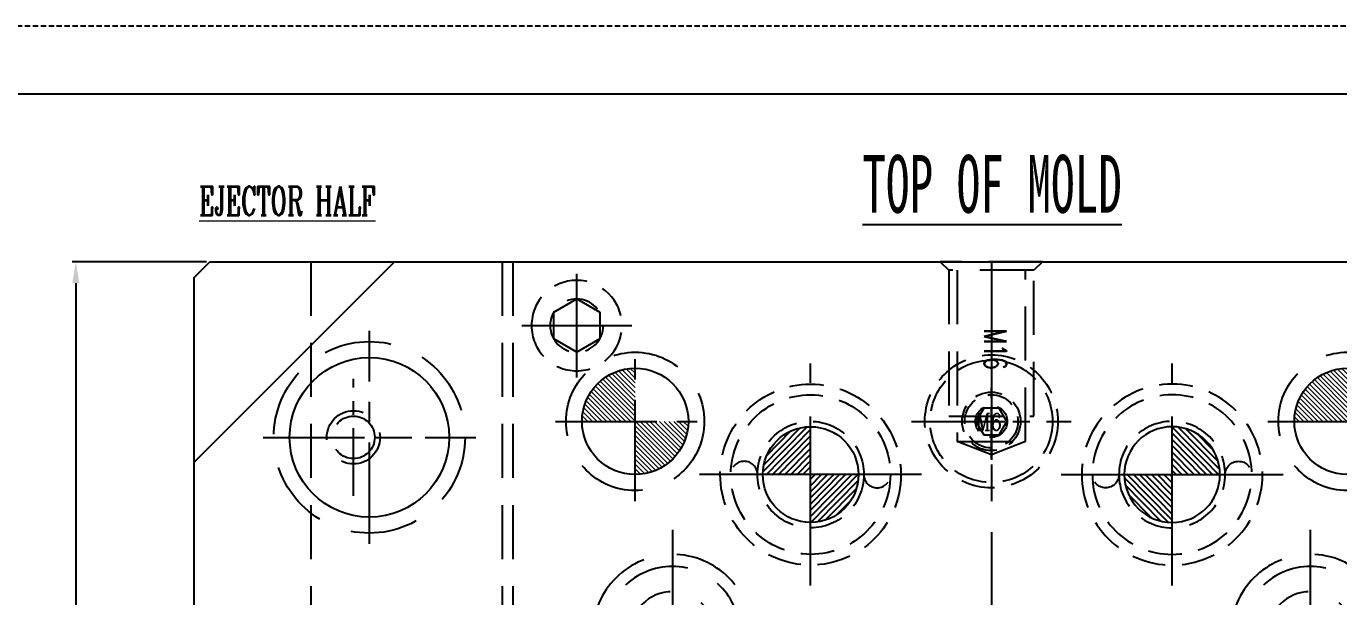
# Model space of a CAD drawing. Header units: inches. Extents: x 164842 to 166038, y -53074 to -52229.
# Drawn here: x 165260 to 165506.9, y -52335.9 to -52228.7 of the extents above; entities that cross this region are included whole.
import ezdxf

# ---------------------------------------------------------------- set-up
doc = ezdxf.new("R2010")
doc.units = ezdxf.units.IN
doc.header["$LTSCALE"] = 2
doc.header["$MEASUREMENT"] = 0
doc.header["$PDMODE"] = 3
doc.header["$PDSIZE"] = 0.3125
for name, pattern in [('CENTER', [50.8, 31.75, -6.35, 6.35, -6.35]), ('CENTER2', [1.125, 0.75, -0.125, 0.125, -0.125]), ('DASHED', [0.75, 0.5, -0.25]), ('HIDDEN', [9.525, 6.35, -3.175]), ('HIDDEN2', [4.7625, 3.175, -1.5875])]:
    doc.linetypes.add(name, pattern=pattern)
doc.layers.get('0').update_dxf_attribs({"linetype": 'CONTINUOUS'})
doc.layers.get('Defpoints').update_dxf_attribs({"linetype": 'CONTINUOUS'})
for name, color, linetype in [('A', 7, 'CONTINUOUS'), ('CAV-COR', 1, 'CONTINUOUS'), ('cen', 1, 'CENTER'), ('GE', 214, 'CONTINUOUS'), ('hidden', 4, 'HIDDEN'), ('m', 144, 'HIDDEN2'), ('PIN', 4, 'CONTINUOUS'), ('SCREW', 52, 'HIDDEN'), ('SP', 3, 'CONTINUOUS'), ('SPRING', 160, 'CONTINUOUS'), ('文字', 1, 'CONTINUOUS')]:
    doc.layers.add(name, color=color, linetype=linetype)
doc.layers.add('dim', color=3, linetype='CONTINUOUS', lineweight=15)
doc.layers.add('HA', color=4, linetype='CONTINUOUS', lineweight=15)
doc.styles.add('ROMANC', font='romanc', dxfattribs={"width": 0.6, "height": 1})
doc.styles.add('ROMANS', font='ROMANS.shx', dxfattribs={"height": 5, "bigfont": 'chineset.shx'})
doc.styles.get("Standard").update_dxf_attribs({"font": 'txt.shx', "width": 0.67})
doc.dimstyles.new('2.00', dxfattribs={"dimtxt": 5, "dimasz": 4, "dimexe": 0.666, "dimexo": 0.626, "dimgap": 1, "dimtad": 0, "dimzin": 0, "dimdsep": 46, "dimtxsty": 'Standard', "dimcen": 0.09, "dimclrd": 3, "dimclre": 3, "dimclrt": 7, "dimazin": 0, "dimtfac": 1, "dimtofl": 0, "dimtmove": 0, "dimatfit": 0, "dimfxl": 0, "dimtolj": 1, "dimtzin": 0, "dimarcsym": 0})

# ---------------------------------------------------------------- blocks, each defined once
blk = doc.blocks.new('10')
at = {"layer": 'cen', "ltscale": 0.6}
for p, q in [((0, 9.76), (0, -9.76)), ((-10.35, 0), (10.35, 0))]:
    blk.add_line(p, q, dxfattribs=at)
at = {"layer": 'm'}
blk.add_lwpolyline([(0, 5), (-4.33, 2.5), (-4.33, -2.5), (0, -5), (4.33, -2.5), (4.33, 2.5)], close=True, dxfattribs=at)
for radius in [8.5, 5]:
    blk.add_circle((0, 0), radius, dxfattribs=at)
blk = doc.blocks.new('EG-16')
at = {"linetype": 'CENTER'}
for p, q in [((0, -19.62), (0, 19.62)), ((19.62, 0), (-19.62, 0))]:
    blk.add_line(p, q, dxfattribs=at)
at = {"linetype": 'HIDDEN'}
for radius in [15, 12.75, 8]:
    blk.add_circle((0, 0), radius, dxfattribs=at)
blk = doc.blocks.new('20090521.154736')
at = {"layer": 'GE', "extrusion": (0, 0, -1), "zscale": -1, "rotation": 180}
blk.add_blockref('EG-16', (0, 0), dxfattribs=at)
at = {"layer": '文字', "insert": (-4.24, 3.05), "char_height": 5.1, "width": 28.2246, "attachment_point": 1, "style": 'ROMANS'}
blk.add_mtext('{\\f標楷體|b0|i0|c136|p65;E.G}', dxfattribs=at)
blk = doc.blocks.new('20130710.143713')
at = {"layer": 'PIN', "linetype": 'Continuous'}
h = blk.add_hatch(dxfattribs=at)
h.set_pattern_fill('ANSI31', color=256, scale=6.545455, angle=180.5, style=0)
h.set_pattern_definition([(225.5, (3368.2201, 113694.80675), (0.5835685493, -0.573471216), [])])
h.paths.add_polyline_path([(0, 0), (0.08, -9, 0.414214), (9, 0.08)])
h.paths.add_polyline_path([(-9, -0.08), (0, 0), (-0.08, 9, 0.414214)])
at = {"layer": 'PIN', "linetype": 'CENTER2'}
for p, q in [((0, -9.8), (0, 9.8)), ((9.8, 0), (-9.8, 0))]:
    blk.add_line(p, q, dxfattribs=at)
at = {"layer": 'PIN', "linetype": 'Continuous'}
blk.add_circle((0, 0), 9, dxfattribs=at)
at = {"layer": 'SPRING', "linetype": 'CENTER', "ltscale": 0.5}
for p, q in [((0, -20.85), (0, 20.85)), ((20.88, 0), (-20.88, 0))]:
    blk.add_line(p, q, dxfattribs=at)
at = {"layer": 'SPRING', "linetype": 'CENTER'}
blk.add_line((20.88, 0), (-20.88, 0), dxfattribs=at)
at = {"layer": 'SPRING', "linetype": 'HIDDEN', "ltscale": 0.5}
for radius in [17, 15, 10]:
    blk.add_circle((0, 0), radius, dxfattribs=at)
for centre, start, end in [((-12.5, 0), 0, 180), ((12.5, 0), 180, 0)]:
    blk.add_arc(centre, 2.5, start, end, dxfattribs=at)
blk = doc.blocks.new('20130710.090407')
at = {"layer": 'SCREW', "linetype": 'CENTER', "ltscale": 0.15}
for p, q in [((0, -7.04), (0, 7.04)), ((-7, 0), (7, 0))]:
    blk.add_line(p, q, dxfattribs=at)
at = {"layer": 'SCREW', "linetype": 'HIDDEN', "ltscale": 0.4}
blk.add_lwpolyline([(-1.44, 2.5), (-2.89, 0), (-1.44, -2.5), (1.44, -2.5), (2.89, 0), (1.44, 2.5)], close=True, dxfattribs=at)
for radius in [5.5, 5, 3]:
    blk.add_circle((0, 0), radius, dxfattribs=at)
at = {"layer": 'dim', "style": 'ROMANC', "width": 0.8}
blk.add_text('M6', height=3.172, dxfattribs=at).set_placement((-2.88, -1.7))
blk = doc.blocks.new('20130710.090411')
at = {"layer": 'SP', "color": 145, "linetype": 'CENTER', "ltscale": 0.25}
for p, q in [((0, 15), (0, -15)), ((-15, 0), (15, 0))]:
    blk.add_line(p, q, dxfattribs=at)
at = {"layer": 'SP', "color": 145, "linetype": 'HIDDEN', "ltscale": 0.5}
for radius in [12.5, 11.5]:
    blk.add_circle((0, 0), radius, dxfattribs=at)
at = {"layer": 'SCREW'}
blk.add_blockref('20130710.090407', (0, 0), dxfattribs=at)
blk = doc.blocks.new('*D36283')
at = {"layer": 'Defpoints', "color": 0}
for p in [(165269.37, -52272.94), (165294.6, -52272.94), (165294.6, -52672.94)]:
    blk.add_point(p, dxfattribs=at)
at = {"layer": 'dim', "color": 3, "linetype": 'ByBlock', "lineweight": -2}
for p, q in [((165293.97, -52272.94), (165268.71, -52272.94)), ((165269.37, -52276.94), (165269.37, -52464.68)), ((165269.37, -52668.94), (165269.37, -52481.2)), ((165293.97, -52672.94), (165268.71, -52672.94))]:
    blk.add_line(p, q, dxfattribs=at)
at = {"layer": 'dim', "color": 3, "linetype": 'ByBlock'}
for points in [[(165270.04, -52276.94), (165268.71, -52276.94), (165269.37, -52272.94)], [(165268.71, -52668.94), (165270.04, -52668.94), (165269.37, -52672.94)]]:
    blk.add_solid(points, dxfattribs=at)
at = {"layer": 'dim', "color": 7, "linetype": 'ByBlock', "insert": (165269.37, -52472.94), "char_height": 5, "attachment_point": 5, "rotation": 90}
blk.add_mtext('\\A1;400.00', dxfattribs=at)

msp = doc.modelspace()

# ---------------------------------------------------------------- hatches: boundary and pattern name
at = {"layer": 'HA'}
h = msp.add_hatch(dxfattribs=at)
h.set_pattern_fill('ANSI31', color=256, scale=0.2, style=0)
h.set_pattern_definition([(315, (165212.5826, -52263.0035), (-0.4490128, -0.4490128), [])])
h.paths.add_polyline_path([(165374.595, -52302.939), (165364.595, -52302.939, -0.4142136), (165374.595, -52292.939)])
h.paths.add_polyline_path([(165374.595, -52312.939), (165374.595, -52302.939), (165384.595, -52302.939, -0.4142136)])
h.paths.add_polyline_path([(165508.595, -52302.939), (165498.595, -52302.939, -0.4142136), (165508.595, -52292.939)])
h.paths.add_polyline_path([(165508.595, -52312.939), (165508.595, -52302.939), (165518.595, -52302.939, -0.4142136)])

# ---------------------------------------------------------------- linework, layer by layer
for p, q in [((165329.311, -52272.939), (165291.595, -52310.655)), ((165291.595, -52275.939), (165294.595, -52272.939)), ((165294.595, -52272.939), (165588.595, -52272.939)), ((165291.595, -52275.939), (165291.595, -52669.939))]:
    msp.add_line(p, q)
at = {"color": 8, "linetype": 'HIDDEN', "ltscale": 0.8}
for p, q in [((165313.595, -52272.939), (165313.595, -52672.939)), ((165349.595, -52272.939), (165349.595, -52672.939)), ((165351.595, -52272.939), (165351.595, -52672.939)), ((165431.995, -52272.939), (165433.595, -52274.539)), ((165451.195, -52272.939), (165431.995, -52272.939)), ((165441.595, -52272.939), (165441.595, -52309.217)), ((165451.195, -52272.939), (165449.595, -52274.539)), ((165449.595, -52274.539), (165433.595, -52274.539)), ((165433.595, -52274.539), (165433.595, -52301.939)), ((165435.195, -52274.539), (165435.195, -52306.739)), ((165447.995, -52306.739), (165447.995, -52274.539)), ((165449.595, -52301.939), (165449.595, -52274.539)), ((165433.595, -52301.939), (165449.595, -52301.939)), ((165435.195, -52306.739), (165447.995, -52306.739)), ((165441.595, -52309.217), (165435.195, -52306.739)), ((165447.995, -52306.739), (165441.595, -52309.217))]:
    msp.add_line(p, q, dxfattribs=at)
at = {"linetype": 'CENTER', "ltscale": 0.5}
msp.add_line((165441.595, -52272.939), (165441.595, -52672.939), dxfattribs=at)
at = {"color": 8, "linetype": 'CENTER', "ltscale": 0.2}
for p, q in [((165321.595, -52316.922), (165321.595, -52294.957)), ((165310.612, -52305.939), (165332.578, -52305.939))]:
    msp.add_line(p, q, dxfattribs=at)
for centre, radius in [((165324.595, -52305.939), 15), ((165374.595, -52302.939), 10), ((165508.595, -52302.939), 10)]:
    msp.add_circle(centre, radius)
at = {"color": 8, "linetype": 'HIDDEN', "ltscale": 0.8}
for radius in [5, 4]:
    msp.add_circle((165321.595, -52305.939), radius, dxfattribs=at)
at = {"layer": 'A', "linetype": 'DASHED'}
msp.add_line((166037.767, -52228.685), (164842.016, -52228.685), dxfattribs=at)
at = {"layer": 'A'}
msp.add_line((166024.995, -52241.457), (164854.788, -52241.457), dxfattribs=at)
at = {"layer": 'cen', "linetype": 'CENTER', "ltscale": 0.3}
for p, q in [((165324.595, -52325.939), (165324.595, -52285.939)), ((165374.595, -52317.939), (165374.595, -52287.939)), ((165359.595, -52302.939), (165389.595, -52302.939)), ((165493.595, -52302.939), (165523.595, -52302.939)), ((165304.595, -52305.939), (165344.595, -52305.939))]:
    msp.add_line(p, q, dxfattribs=at)
at = {"layer": 'hidden'}
for centre, radius in [((165324.595, -52305.939), 18), ((165374.595, -52302.939), 13), ((165508.595, -52302.939), 13)]:
    msp.add_circle(centre, radius, dxfattribs=at)

# ---------------------------------------------------------------- block references
at = {"layer": 'CAV-COR'}
for p in [(165381.595, -52342.939), (165501.595, -52342.939)]:
    msp.add_blockref('20090521.154736', p, dxfattribs=at)
at = {"layer": 'dim', "xscale": -1, "rotation": 180}
msp.add_blockref('10', (165363.595, -52284.939), dxfattribs=at)
at = {"layer": 'dim', "linetype": 'ByBlock'}
msp.add_blockref('20130710.090411', (165441.595, -52302.939), dxfattribs=at)
at = {"layer": 'SPRING'}
msp.add_blockref('20130710.143713', (165407.595, -52312.939), dxfattribs=at)
at = {"layer": 'SPRING', "xscale": -1}
msp.add_blockref('20130710.143713', (165475.595, -52312.939), dxfattribs=at)

# ---------------------------------------------------------------- texts
at = {"color": 122, "insert": (165417.325, -52252.868), "char_height": 10.87065, "width": 87.58503, "attachment_point": 1, "style": 'ROMANC'}
msp.add_mtext('{\\fSimSun|b0|i0|c134|p54;\\LTOP OF MOLD}', dxfattribs=at)
at = {"color": 8, "linetype": 'HIDDEN', "ltscale": 0.8, "insert": (165440.246, -52285.513), "char_height": 4.2, "width": 28.88144, "attachment_point": 7, "rotation": 270}
msp.add_mtext('M16', dxfattribs=at)
at = {"layer": 'dim', "linetype": 'ByBlock', "style": 'ROMANC', "width": 0.6}
msp.add_text('%%uEJECTOR HALF', height=5.4, dxfattribs=at).set_placement((165292.548, -52264.2))

# ---------------------------------------------------------------- dimensions: what is measured, and where the dimension line sits
at = {"layer": 'dim', "linetype": 'ByBlock'}
dim = msp.add_linear_dim(base=(165269.373, -52272.939), p1=(165294.595, -52672.939), p2=(165294.595, -52272.939), angle=90, dimstyle='2.00', dxfattribs=at)
dim.commit()
dim.dimension.update_dxf_attribs({"geometry": '*D36283', "text_midpoint": (165269.373, -52472.939), "dimtype": 160})

doc.saveas('drawing.dxf')
